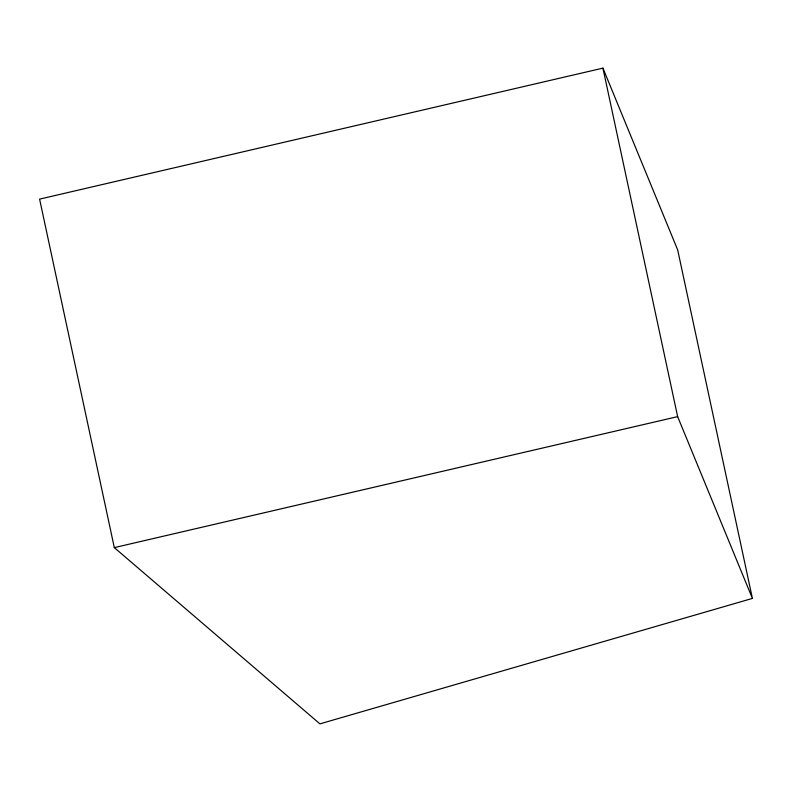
<?xml version="1.0" encoding="UTF-8"?>
<svg xmlns="http://www.w3.org/2000/svg" width="792" height="792" viewBox="0 0 792 792"><rect width="100%" height="100%" fill="white"/><g stroke="black" fill="none" stroke-linecap="round" stroke-linejoin="round"><path stroke-width="1.19" d="M752.4 598.415L319.918 723.868L114.315 547.618L39.6 199.119L602.93 68.132L677.685 249.916L752.4 598.415L677.645 416.632L602.93 68.132M114.315 547.618L677.645 416.632"/></g></svg>
